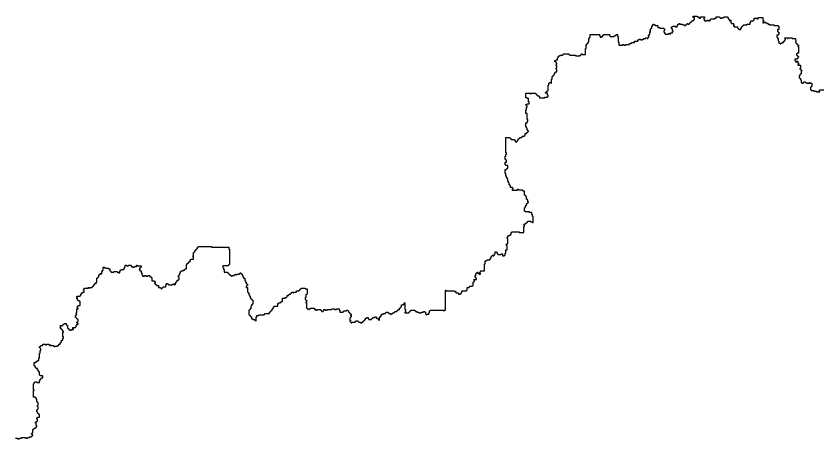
# Model space of a CAD drawing. Header units: inches. Extents: x -98695 to 376223, y 1122520 to 1501782.
# Drawn here: x 23139 to 60475, y 1473711 to 1493360 of the extents above; entities that cross this region are included whole.
import ezdxf

# ---------------------------------------------------------------- set-up
doc = ezdxf.new("R2010")
doc.units = ezdxf.units.IN
doc.header["$MEASUREMENT"] = 0
doc.layers.add('subs1', color=7, linetype='Continuous', true_color=0xc8dcf7)

msp = doc.modelspace()

# ---------------------------------------------------------------- linework, layer by layer
at = {"layer": 'subs1'}
msp.add_polyline3d([(23119, 1473742, 0), (23212, 1473742, 0), (23212, 1473711, 0), (23304, 1473711, 0), (23304, 1473742, 0), (23397, 1473742, 0), (23397, 1473773, 0), (23582, 1473773, 0), (23582, 1473742, 0), (23675, 1473742, 0), (23675, 1473773, 0), (23767, 1473773, 0), (23767, 1473803, 0), (23860, 1473803, 0), (23860, 1473834, 0), (23891, 1473834, 0), (23891, 1473865, 0), (23921, 1473865, 0), (23921, 1473896, 0), (23891, 1473896, 0), (23891, 1473927, 0), (23860, 1473927, 0), (23860, 1473958, 0), (23891, 1473958, 0), (23891, 1473989, 0), (23921, 1473989, 0), (23921, 1474143, 0), (23952, 1474143, 0), (23952, 1474174, 0), (23983, 1474174, 0), (23983, 1474204, 0), (24045, 1474204, 0), (24045, 1474235, 0), (24076, 1474235, 0), (24076, 1474266, 0), (24106, 1474266, 0), (24106, 1474328, 0), (24076, 1474328, 0), (24076, 1474451, 0), (24045, 1474451, 0), (24045, 1474513, 0), (24106, 1474513, 0), (24106, 1474544, 0), (24137, 1474544, 0), (24137, 1474636, 0), (24106, 1474636, 0), (24106, 1474698, 0), (24137, 1474698, 0), (24137, 1474729, 0), (24230, 1474729, 0), (24230, 1474852, 0), (24199, 1474852, 0), (24199, 1474883, 0), (24168, 1474883, 0), (24168, 1474914, 0), (24137, 1474914, 0), (24137, 1474976, 0), (24106, 1474976, 0), (24106, 1475068, 0), (24137, 1475068, 0), (24137, 1475099, 0), (24168, 1475099, 0), (24168, 1475222, 0), (24137, 1475222, 0), (24137, 1475284, 0), (24168, 1475284, 0), (24168, 1475407, 0), (24137, 1475407, 0), (24137, 1475438, 0), (24106, 1475438, 0), (24106, 1475562, 0), (24076, 1475562, 0), (24076, 1475623, 0), (24045, 1475623, 0), (24045, 1475654, 0), (23952, 1475654, 0), (23952, 1475963, 0), (23983, 1475963, 0), (23983, 1475994, 0), (23952, 1475994, 0), (23952, 1476271, 0), (23983, 1476271, 0), (23983, 1476333, 0), (24014, 1476333, 0), (24014, 1476364, 0), (24106, 1476364, 0), (24106, 1476333, 0), (24230, 1476333, 0), (24230, 1476425, 0), (24261, 1476425, 0), (24261, 1476487, 0), (24292, 1476487, 0), (24292, 1476518, 0), (24322, 1476518, 0), (24322, 1476549, 0), (24384, 1476549, 0), (24384, 1476641, 0), (24261, 1476641, 0), (24261, 1476672, 0), (24230, 1476672, 0), (24230, 1476826, 0), (24199, 1476826, 0), (24199, 1476857, 0), (24168, 1476857, 0), (24168, 1476919, 0), (24137, 1476919, 0), (24137, 1476981, 0), (24076, 1476981, 0), (24076, 1477012, 0), (24045, 1477012, 0), (24045, 1477073, 0), (24014, 1477073, 0), (24014, 1477104, 0), (23983, 1477104, 0), (23983, 1477258, 0), (24045, 1477258, 0), (24045, 1477289, 0), (24106, 1477289, 0), (24106, 1477320, 0), (24137, 1477320, 0), (24137, 1477351, 0), (24199, 1477351, 0), (24199, 1477474, 0), (24230, 1477474, 0), (24230, 1477690, 0), (24261, 1477690, 0), (24261, 1477814, 0), (24292, 1477814, 0), (24292, 1477906, 0), (24261, 1477906, 0), (24261, 1477937, 0), (24230, 1477937, 0), (24230, 1477999, 0), (24261, 1477999, 0), (24261, 1478029, 0), (24292, 1478029, 0), (24292, 1478060, 0), (24384, 1478060, 0), (24384, 1478122, 0), (24507, 1478122, 0), (24507, 1478091, 0), (24569, 1478091, 0), (24569, 1478122, 0), (24662, 1478122, 0), (24662, 1478091, 0), (24693, 1478091, 0), (24693, 1478060, 0), (24723, 1478060, 0), (24723, 1478091, 0), (24754, 1478091, 0), (24754, 1478060, 0), (24878, 1478060, 0), (24878, 1478029, 0), (24908, 1478029, 0), (24908, 1477999, 0), (24939, 1477999, 0), (24939, 1478029, 0), (25063, 1478029, 0), (25063, 1478060, 0), (25124, 1478060, 0), (25124, 1478122, 0), (25186, 1478122, 0), (25186, 1478184, 0), (25217, 1478184, 0), (25217, 1478215, 0), (25248, 1478215, 0), (25248, 1478307, 0), (25309, 1478307, 0), (25309, 1478400, 0), (25340, 1478400, 0), (25340, 1478461, 0), (25309, 1478461, 0), (25309, 1478677, 0), (25340, 1478677, 0), (25340, 1478708, 0), (25309, 1478708, 0), (25309, 1478770, 0), (25279, 1478770, 0), (25279, 1478801, 0), (25248, 1478801, 0), (25248, 1478831, 0), (25217, 1478831, 0), (25217, 1478862, 0), (25186, 1478862, 0), (25186, 1478893, 0), (25217, 1478893, 0), (25217, 1478955, 0), (25186, 1478955, 0), (25186, 1478986, 0), (25309, 1478986, 0), (25309, 1479017, 0), (25340, 1479017, 0), (25340, 1479047, 0), (25371, 1479047, 0), (25371, 1479078, 0), (25464, 1479078, 0), (25464, 1479017, 0), (25495, 1479017, 0), (25495, 1478986, 0), (25525, 1478986, 0), (25525, 1478862, 0), (25556, 1478862, 0), (25556, 1478831, 0), (25587, 1478831, 0), (25587, 1478801, 0), (25618, 1478801, 0), (25618, 1478770, 0), (25710, 1478770, 0), (25710, 1478801, 0), (25803, 1478801, 0), (25803, 1478831, 0), (25772, 1478831, 0), (25772, 1478893, 0), (25896, 1478893, 0), (25896, 1478924, 0), (25926, 1478924, 0), (25926, 1478986, 0), (25957, 1478986, 0), (25957, 1479047, 0), (26019, 1479047, 0), (26019, 1479078, 0), (25988, 1479078, 0), (25988, 1479109, 0), (25957, 1479109, 0), (25957, 1479140, 0), (25988, 1479140, 0), (25988, 1479171, 0), (26019, 1479171, 0), (26019, 1479263, 0), (25988, 1479263, 0), (25988, 1479294, 0), (25957, 1479294, 0), (25957, 1479325, 0), (25926, 1479325, 0), (25926, 1479356, 0), (25896, 1479356, 0), (25896, 1479448, 0), (25926, 1479448, 0), (25926, 1479479, 0), (25957, 1479479, 0), (25957, 1479510, 0), (25926, 1479510, 0), (25926, 1479572, 0), (25957, 1479572, 0), (25957, 1479757, 0), (26019, 1479757, 0), (26019, 1479788, 0), (25988, 1479788, 0), (25988, 1479880, 0), (26019, 1479880, 0), (26019, 1479911, 0), (26111, 1479911, 0), (26111, 1480096, 0), (26081, 1480096, 0), (26081, 1480127, 0), (26019, 1480127, 0), (26019, 1480158, 0), (25988, 1480158, 0), (25988, 1480220, 0), (25957, 1480220, 0), (25957, 1480281, 0), (25988, 1480281, 0), (25988, 1480312, 0), (25957, 1480312, 0), (25957, 1480343, 0), (26111, 1480343, 0), (26111, 1480374, 0), (26142, 1480374, 0), (26142, 1480436, 0), (26173, 1480436, 0), (26173, 1480497, 0), (26235, 1480497, 0), (26235, 1480528, 0), (26297, 1480528, 0), (26297, 1480621, 0), (26266, 1480621, 0), (26266, 1480651, 0), (26297, 1480651, 0), (26297, 1480713, 0), (26482, 1480713, 0), (26482, 1480744, 0), (26512, 1480744, 0), (26512, 1480713, 0), (26543, 1480713, 0), (26543, 1480744, 0), (26667, 1480744, 0), (26667, 1480775, 0), (26698, 1480775, 0), (26698, 1480806, 0), (26728, 1480806, 0), (26728, 1480837, 0), (26759, 1480837, 0), (26759, 1480898, 0), (26790, 1480898, 0), (26790, 1480929, 0), (26852, 1480929, 0), (26852, 1480991, 0), (26883, 1480991, 0), (26883, 1481176, 0), (26913, 1481176, 0), (26913, 1481207, 0), (26944, 1481207, 0), (26944, 1481238, 0), (26975, 1481238, 0), (26975, 1481330, 0), (27006, 1481330, 0), (27006, 1481361, 0), (27037, 1481361, 0), (27037, 1481392, 0), (27068, 1481392, 0), (27068, 1481361, 0), (27099, 1481361, 0), (27099, 1481392, 0), (27129, 1481392, 0), (27129, 1481484, 0), (27160, 1481484, 0), (27160, 1481546, 0), (27191, 1481546, 0), (27191, 1481700, 0), (27253, 1481700, 0), (27253, 1481669, 0), (27315, 1481669, 0), (27315, 1481639, 0), (27438, 1481639, 0), (27438, 1481608, 0), (27500, 1481608, 0), (27500, 1481515, 0), (27530, 1481515, 0), (27530, 1481484, 0), (27561, 1481484, 0), (27561, 1481453, 0), (27685, 1481453, 0), (27685, 1481484, 0), (27839, 1481484, 0), (27839, 1481453, 0), (27901, 1481453, 0), (27901, 1481423, 0), (27962, 1481423, 0), (27962, 1481515, 0), (27993, 1481515, 0), (27993, 1481546, 0), (28024, 1481546, 0), (28024, 1481577, 0), (28147, 1481577, 0), (28147, 1481608, 0), (28178, 1481608, 0), (28178, 1481700, 0), (28209, 1481700, 0), (28209, 1481793, 0), (28271, 1481793, 0), (28271, 1481762, 0), (28363, 1481762, 0), (28363, 1481793, 0), (28487, 1481793, 0), (28487, 1481731, 0), (28548, 1481731, 0), (28548, 1481700, 0), (28641, 1481700, 0), (28641, 1481731, 0), (28733, 1481731, 0), (28733, 1481793, 0), (28764, 1481793, 0), (28764, 1481762, 0), (28949, 1481762, 0), (28949, 1481700, 0), (28919, 1481700, 0), (28919, 1481669, 0), (28888, 1481669, 0), (28888, 1481608, 0), (28857, 1481608, 0), (28857, 1481577, 0), (28888, 1481577, 0), (28888, 1481515, 0), (28949, 1481515, 0), (28949, 1481423, 0), (28980, 1481423, 0), (28980, 1481330, 0), (29011, 1481330, 0), (29011, 1481268, 0), (29104, 1481268, 0), (29104, 1481299, 0), (29165, 1481299, 0), (29165, 1481268, 0), (29258, 1481268, 0), (29258, 1481299, 0), (29350, 1481299, 0), (29350, 1481238, 0), (29412, 1481238, 0), (29412, 1481207, 0), (29443, 1481207, 0), (29443, 1481052, 0), (29566, 1481052, 0), (29566, 1481022, 0), (29597, 1481022, 0), (29597, 1480960, 0), (29566, 1480960, 0), (29566, 1480929, 0), (29597, 1480929, 0), (29597, 1480898, 0), (29628, 1480898, 0), (29628, 1480867, 0), (29659, 1480867, 0), (29659, 1480837, 0), (29751, 1480837, 0), (29751, 1480744, 0), (29844, 1480744, 0), (29844, 1480713, 0), (29875, 1480713, 0), (29875, 1480682, 0), (29906, 1480682, 0), (29906, 1480713, 0), (29936, 1480713, 0), (29936, 1480744, 0), (29967, 1480744, 0), (29967, 1480775, 0), (30091, 1480775, 0), (30091, 1480867, 0), (30122, 1480867, 0), (30122, 1480929, 0), (30183, 1480929, 0), (30183, 1480898, 0), (30214, 1480898, 0), (30214, 1480867, 0), (30399, 1480867, 0), (30399, 1480898, 0), (30492, 1480898, 0), (30492, 1480867, 0), (30523, 1480867, 0), (30523, 1480898, 0), (30492, 1480898, 0), (30492, 1480929, 0), (30553, 1480929, 0), (30553, 1480991, 0), (30584, 1480991, 0), (30584, 1481022, 0), (30615, 1481022, 0), (30615, 1481083, 0), (30677, 1481083, 0), (30677, 1481114, 0), (30708, 1481114, 0), (30708, 1481207, 0), (30677, 1481207, 0), (30677, 1481299, 0), (30708, 1481299, 0), (30708, 1481330, 0), (30739, 1481330, 0), (30739, 1481423, 0), (30769, 1481423, 0), (30769, 1481484, 0), (30800, 1481484, 0), (30800, 1481515, 0), (30893, 1481515, 0), (30893, 1481546, 0), (30954, 1481546, 0), (30954, 1481577, 0), (30985, 1481577, 0), (30985, 1481608, 0), (31047, 1481608, 0), (31047, 1481824, 0), (31078, 1481824, 0), (31078, 1481885, 0), (31140, 1481885, 0), (31140, 1481916, 0), (31170, 1481916, 0), (31170, 1481947, 0), (31232, 1481947, 0), (31232, 1482040, 0), (31263, 1482040, 0), (31263, 1482070, 0), (31386, 1482070, 0), (31386, 1482194, 0), (31355, 1482194, 0), (31355, 1482225, 0), (31386, 1482225, 0), (31386, 1482379, 0), (31417, 1482379, 0), (31417, 1482410, 0), (31448, 1482410, 0), (31448, 1482471, 0), (31479, 1482471, 0), (31479, 1482502, 0), (31510, 1482502, 0), (31510, 1482533, 0), (31541, 1482533, 0), (31541, 1482564, 0), (31571, 1482564, 0), (31571, 1482626, 0), (31602, 1482626, 0), (31602, 1482656, 0), (32219, 1482656, 0), (32219, 1482626, 0), (33021, 1482626, 0), (33021, 1482533, 0), (33052, 1482533, 0), (33052, 1481824, 0), (33021, 1481824, 0), (33021, 1481793, 0), (32990, 1481793, 0), (32990, 1481762, 0), (32744, 1481762, 0), (32744, 1481669, 0), (32774, 1481669, 0), (32774, 1481577, 0), (32805, 1481577, 0), (32805, 1481453, 0), (32959, 1481453, 0), (32959, 1481423, 0), (32990, 1481423, 0), (32990, 1481392, 0), (33021, 1481392, 0), (33021, 1481361, 0), (33052, 1481361, 0), (33052, 1481330, 0), (33083, 1481330, 0), (33083, 1481299, 0), (33145, 1481299, 0), (33145, 1481268, 0), (33175, 1481268, 0), (33175, 1481299, 0), (33268, 1481299, 0), (33268, 1481330, 0), (33330, 1481330, 0), (33330, 1481361, 0), (33360, 1481361, 0), (33360, 1481330, 0), (33391, 1481330, 0), (33391, 1481361, 0), (33515, 1481361, 0), (33515, 1481392, 0), (33546, 1481392, 0), (33546, 1481423, 0), (33576, 1481423, 0), (33576, 1481392, 0), (33607, 1481392, 0), (33607, 1481361, 0), (33638, 1481361, 0), (33638, 1481299, 0), (33669, 1481299, 0), (33669, 1481238, 0), (33700, 1481238, 0), (33700, 1481176, 0), (33761, 1481176, 0), (33761, 1481052, 0), (33792, 1481052, 0), (33792, 1480991, 0), (33823, 1480991, 0), (33823, 1480929, 0), (33854, 1480929, 0), (33854, 1480898, 0), (33885, 1480898, 0), (33885, 1480837, 0), (33854, 1480837, 0), (33854, 1480806, 0), (33823, 1480806, 0), (33823, 1480744, 0), (33885, 1480744, 0), (33885, 1480528, 0), (33916, 1480528, 0), (33916, 1480497, 0), (33947, 1480497, 0), (33947, 1480405, 0), (33977, 1480405, 0), (33977, 1480343, 0), (34008, 1480343, 0), (34008, 1480250, 0), (34039, 1480250, 0), (34039, 1480220, 0), (34070, 1480220, 0), (34070, 1480189, 0), (34101, 1480189, 0), (34101, 1480158, 0), (34132, 1480158, 0), (34132, 1479973, 0), (34101, 1479973, 0), (34101, 1479942, 0), (34070, 1479942, 0), (34070, 1479880, 0), (34039, 1479880, 0), (34039, 1479757, 0), (34008, 1479757, 0), (34008, 1479726, 0), (33977, 1479726, 0), (33977, 1479695, 0), (33947, 1479695, 0), (33947, 1479479, 0), (33977, 1479479, 0), (33977, 1479448, 0), (34008, 1479448, 0), (34008, 1479418, 0), (34039, 1479418, 0), (34039, 1479387, 0), (34070, 1479387, 0), (34070, 1479294, 0), (34132, 1479294, 0), (34132, 1479263, 0), (34224, 1479263, 0), (34224, 1479232, 0), (34255, 1479232, 0), (34255, 1479202, 0), (34286, 1479202, 0), (34286, 1479387, 0), (34317, 1479387, 0), (34317, 1479448, 0), (34409, 1479448, 0), (34409, 1479479, 0), (34656, 1479479, 0), (34656, 1479510, 0), (34687, 1479510, 0), (34687, 1479541, 0), (34903, 1479541, 0), (34903, 1479603, 0), (34934, 1479603, 0), (34934, 1479633, 0), (34965, 1479633, 0), (34965, 1479664, 0), (34995, 1479664, 0), (34995, 1479695, 0), (35026, 1479695, 0), (35026, 1479757, 0), (35057, 1479757, 0), (35057, 1479788, 0), (35088, 1479788, 0), (35088, 1479849, 0), (35119, 1479849, 0), (35119, 1479880, 0), (35304, 1479880, 0), (35304, 1480004, 0), (35335, 1480004, 0), (35335, 1480034, 0), (35427, 1480034, 0), (35427, 1480065, 0), (35458, 1480065, 0), (35458, 1480096, 0), (35520, 1480096, 0), (35520, 1480250, 0), (35643, 1480250, 0), (35643, 1480281, 0), (35705, 1480281, 0), (35705, 1480312, 0), (35736, 1480312, 0), (35736, 1480374, 0), (35797, 1480374, 0), (35797, 1480405, 0), (35828, 1480405, 0), (35828, 1480436, 0), (35890, 1480436, 0), (35890, 1480466, 0), (35921, 1480466, 0), (35921, 1480497, 0), (35952, 1480497, 0), (35952, 1480528, 0), (36013, 1480528, 0), (36013, 1480497, 0), (36044, 1480497, 0), (36044, 1480528, 0), (36168, 1480528, 0), (36168, 1480590, 0), (36291, 1480590, 0), (36291, 1480621, 0), (36322, 1480621, 0), (36322, 1480651, 0), (36353, 1480651, 0), (36353, 1480682, 0), (36383, 1480682, 0), (36383, 1480713, 0), (36569, 1480713, 0), (36569, 1480682, 0), (36661, 1480682, 0), (36661, 1480436, 0), (36630, 1480436, 0), (36630, 1480405, 0), (36599, 1480405, 0), (36599, 1480281, 0), (36569, 1480281, 0), (36569, 1480189, 0), (36599, 1480189, 0), (36599, 1480158, 0), (36630, 1480158, 0), (36630, 1480065, 0), (36599, 1480065, 0), (36599, 1480034, 0), (36630, 1480034, 0), (36630, 1479788, 0), (36661, 1479788, 0), (36661, 1479757, 0), (36723, 1479757, 0), (36723, 1479726, 0), (36754, 1479726, 0), (36754, 1479757, 0), (36815, 1479757, 0), (36815, 1479788, 0), (37000, 1479788, 0), (37000, 1479726, 0), (37062, 1479726, 0), (37062, 1479695, 0), (37124, 1479695, 0), (37124, 1479726, 0), (37278, 1479726, 0), (37278, 1479695, 0), (37309, 1479695, 0), (37309, 1479664, 0), (37340, 1479664, 0), (37340, 1479633, 0), (37401, 1479633, 0), (37401, 1479664, 0), (37432, 1479664, 0), (37432, 1479726, 0), (37494, 1479726, 0), (37494, 1479695, 0), (37587, 1479695, 0), (37587, 1479726, 0), (37802, 1479726, 0), (37802, 1479757, 0), (37926, 1479757, 0), (37926, 1479726, 0), (38018, 1479726, 0), (38018, 1479757, 0), (38142, 1479757, 0), (38142, 1479695, 0), (38173, 1479695, 0), (38173, 1479603, 0), (38327, 1479603, 0), (38327, 1479633, 0), (38358, 1479633, 0), (38358, 1479664, 0), (38481, 1479664, 0), (38481, 1479695, 0), (38543, 1479695, 0), (38543, 1479664, 0), (38574, 1479664, 0), (38574, 1479603, 0), (38604, 1479603, 0), (38604, 1479572, 0), (38635, 1479572, 0), (38635, 1479541, 0), (38666, 1479541, 0), (38666, 1479510, 0), (38697, 1479510, 0), (38697, 1479479, 0), (38666, 1479479, 0), (38666, 1479448, 0), (38697, 1479448, 0), (38697, 1479387, 0), (38666, 1479387, 0), (38666, 1479325, 0), (38635, 1479325, 0), (38635, 1479232, 0), (38666, 1479232, 0), (38666, 1479202, 0), (38635, 1479202, 0), (38635, 1479171, 0), (38666, 1479171, 0), (38666, 1479140, 0), (38697, 1479140, 0), (38697, 1479109, 0), (38728, 1479109, 0), (38728, 1479140, 0), (38882, 1479140, 0), (38882, 1479171, 0), (38913, 1479171, 0), (38913, 1479202, 0), (39005, 1479202, 0), (39005, 1479171, 0), (39036, 1479171, 0), (39036, 1479140, 0), (39129, 1479140, 0), (39129, 1479109, 0), (39191, 1479109, 0), (39191, 1479140, 0), (39252, 1479140, 0), (39252, 1479171, 0), (39283, 1479171, 0), (39283, 1479202, 0), (39314, 1479202, 0), (39314, 1479232, 0), (39345, 1479232, 0), (39345, 1479263, 0), (39376, 1479263, 0), (39376, 1479325, 0), (39437, 1479325, 0), (39437, 1479356, 0), (39499, 1479356, 0), (39499, 1479294, 0), (39530, 1479294, 0), (39530, 1479263, 0), (39653, 1479263, 0), (39653, 1479294, 0), (39684, 1479294, 0), (39684, 1479325, 0), (39715, 1479325, 0), (39715, 1479356, 0), (39807, 1479356, 0), (39807, 1479387, 0), (39869, 1479387, 0), (39869, 1479325, 0), (39931, 1479325, 0), (39931, 1479294, 0), (39962, 1479294, 0), (39962, 1479263, 0), (39993, 1479263, 0), (39993, 1479232, 0), (40023, 1479232, 0), (40023, 1479387, 0), (40085, 1479387, 0), (40085, 1479448, 0), (40116, 1479448, 0), (40116, 1479510, 0), (40208, 1479510, 0), (40208, 1479541, 0), (40301, 1479541, 0), (40301, 1479572, 0), (40332, 1479572, 0), (40332, 1479603, 0), (40424, 1479603, 0), (40424, 1479572, 0), (40455, 1479572, 0), (40455, 1479541, 0), (40517, 1479541, 0), (40517, 1479510, 0), (40579, 1479510, 0), (40579, 1479541, 0), (40640, 1479541, 0), (40640, 1479572, 0), (40702, 1479572, 0), (40702, 1479603, 0), (40733, 1479603, 0), (40733, 1479633, 0), (40825, 1479633, 0), (40825, 1479664, 0), (40856, 1479664, 0), (40856, 1479695, 0), (40887, 1479695, 0), (40887, 1479726, 0), (40949, 1479726, 0), (40949, 1479788, 0), (40980, 1479788, 0), (40980, 1479819, 0), (41011, 1479819, 0), (41011, 1479849, 0), (41041, 1479849, 0), (41041, 1479942, 0), (41134, 1479942, 0), (41134, 1479973, 0), (41165, 1479973, 0), (41165, 1480034, 0), (41196, 1480034, 0), (41196, 1479726, 0), (41226, 1479726, 0), (41226, 1479603, 0), (41196, 1479603, 0), (41196, 1479572, 0), (41381, 1479572, 0), (41381, 1479603, 0), (41412, 1479603, 0), (41412, 1479633, 0), (41442, 1479633, 0), (41442, 1479664, 0), (41473, 1479664, 0), (41473, 1479695, 0), (41658, 1479695, 0), (41658, 1479664, 0), (41689, 1479664, 0), (41689, 1479633, 0), (41751, 1479633, 0), (41751, 1479603, 0), (41843, 1479603, 0), (41843, 1479572, 0), (41967, 1479572, 0), (41967, 1479603, 0), (42059, 1479603, 0), (42059, 1479633, 0), (42121, 1479633, 0), (42121, 1479603, 0), (42152, 1479603, 0), (42152, 1479510, 0), (42183, 1479510, 0), (42183, 1479479, 0), (42214, 1479479, 0), (42214, 1479510, 0), (42306, 1479510, 0), (42306, 1479572, 0), (42337, 1479572, 0), (42337, 1479664, 0), (42368, 1479664, 0), (42368, 1479695, 0), (42985, 1479695, 0), (42985, 1479664, 0), (43016, 1479664, 0), (43016, 1479695, 0), (43077, 1479695, 0), (43077, 1480621, 0), (43108, 1480621, 0), (43108, 1480590, 0), (43509, 1480590, 0), (43509, 1480559, 0), (43571, 1480559, 0), (43571, 1480497, 0), (43694, 1480497, 0), (43694, 1480436, 0), (43787, 1480436, 0), (43787, 1480466, 0), (43818, 1480466, 0), (43818, 1480497, 0), (43848, 1480497, 0), (43848, 1480590, 0), (44064, 1480590, 0), (44064, 1480621, 0), (44095, 1480621, 0), (44095, 1480744, 0), (44188, 1480744, 0), (44188, 1480775, 0), (44219, 1480775, 0), (44219, 1480806, 0), (44342, 1480806, 0), (44342, 1480837, 0), (44373, 1480837, 0), (44373, 1480991, 0), (44404, 1480991, 0), (44404, 1481022, 0), (44434, 1481022, 0), (44434, 1481083, 0), (44404, 1481083, 0), (44404, 1481114, 0), (44527, 1481114, 0), (44527, 1481176, 0), (44496, 1481176, 0), (44496, 1481207, 0), (44465, 1481207, 0), (44465, 1481299, 0), (44496, 1481299, 0), (44496, 1481392, 0), (44527, 1481392, 0), (44527, 1481423, 0), (44558, 1481423, 0), (44558, 1481453, 0), (44589, 1481453, 0), (44589, 1481392, 0), (44650, 1481392, 0), (44650, 1481361, 0), (44712, 1481361, 0), (44712, 1481392, 0), (44681, 1481392, 0), (44681, 1481453, 0), (44712, 1481453, 0), (44712, 1481515, 0), (44897, 1481515, 0), (44897, 1481854, 0), (44928, 1481854, 0), (44928, 1481978, 0), (44959, 1481978, 0), (44959, 1482009, 0), (45021, 1482009, 0), (45021, 1482040, 0), (45144, 1482040, 0), (45144, 1482070, 0), (45175, 1482070, 0), (45175, 1482132, 0), (45206, 1482132, 0), (45206, 1482194, 0), (45237, 1482194, 0), (45237, 1482225, 0), (45267, 1482225, 0), (45267, 1482255, 0), (45298, 1482255, 0), (45298, 1482225, 0), (45329, 1482225, 0), (45329, 1482255, 0), (45360, 1482255, 0), (45360, 1482317, 0), (45391, 1482317, 0), (45391, 1482410, 0), (45452, 1482410, 0), (45452, 1482379, 0), (45483, 1482379, 0), (45483, 1482317, 0), (45514, 1482317, 0), (45514, 1482286, 0), (45668, 1482286, 0), (45668, 1482317, 0), (45730, 1482317, 0), (45730, 1482225, 0), (45823, 1482225, 0), (45823, 1482255, 0), (45853, 1482255, 0), (45853, 1482348, 0), (45884, 1482348, 0), (45884, 1482502, 0), (45946, 1482502, 0), (45946, 1482687, 0), (45915, 1482687, 0), (45915, 1482780, 0), (45977, 1482780, 0), (45977, 1483027, 0), (45946, 1483027, 0), (45946, 1483088, 0), (45977, 1483088, 0), (45977, 1483150, 0), (46039, 1483150, 0), (46039, 1483181, 0), (46100, 1483181, 0), (46100, 1483212, 0), (46131, 1483212, 0), (46131, 1483304, 0), (46162, 1483304, 0), (46162, 1483335, 0), (46501, 1483335, 0), (46501, 1483304, 0), (46717, 1483304, 0), (46717, 1483582, 0), (46748, 1483582, 0), (46748, 1483644, 0), (46717, 1483644, 0), (46717, 1483674, 0), (46748, 1483674, 0), (46748, 1483705, 0), (46810, 1483705, 0), (46810, 1483736, 0), (46841, 1483736, 0), (46841, 1483767, 0), (46871, 1483767, 0), (46871, 1483798, 0), (46902, 1483798, 0), (46902, 1483829, 0), (47026, 1483829, 0), (47026, 1483798, 0), (47118, 1483798, 0), (47118, 1483767, 0), (47149, 1483767, 0), (47149, 1484045, 0), (47118, 1484045, 0), (47118, 1484137, 0), (47087, 1484137, 0), (47087, 1484230, 0), (46964, 1484230, 0), (46964, 1484261, 0), (46779, 1484261, 0), (46779, 1484291, 0), (46748, 1484291, 0), (46748, 1484446, 0), (46779, 1484446, 0), (46779, 1484507, 0), (46810, 1484507, 0), (46810, 1484569, 0), (46841, 1484569, 0), (46841, 1484631, 0), (46871, 1484631, 0), (46871, 1484662, 0), (46902, 1484662, 0), (46902, 1484692, 0), (46933, 1484692, 0), (46933, 1484723, 0), (46902, 1484723, 0), (46902, 1484816, 0), (46871, 1484816, 0), (46871, 1484847, 0), (46841, 1484847, 0), (46841, 1484970, 0), (46810, 1484970, 0), (46810, 1485001, 0), (46779, 1485001, 0), (46779, 1485032, 0), (46748, 1485032, 0), (46748, 1485217, 0), (46686, 1485217, 0), (46686, 1485248, 0), (46655, 1485248, 0), (46655, 1485278, 0), (46470, 1485278, 0), (46470, 1485309, 0), (46409, 1485309, 0), (46409, 1485248, 0), (46193, 1485248, 0), (46193, 1485340, 0), (46224, 1485340, 0), (46224, 1485371, 0), (46193, 1485371, 0), (46193, 1485402, 0), (46100, 1485402, 0), (46100, 1485494, 0), (46069, 1485494, 0), (46069, 1485525, 0), (46039, 1485525, 0), (46039, 1485618, 0), (46008, 1485618, 0), (46008, 1485679, 0), (45977, 1485679, 0), (45977, 1485803, 0), (45946, 1485803, 0), (45946, 1485865, 0), (45915, 1485865, 0), (45915, 1485926, 0), (45884, 1485926, 0), (45884, 1486050, 0), (45853, 1486050, 0), (45853, 1486235, 0), (45915, 1486235, 0), (45915, 1486266, 0), (45946, 1486266, 0), (45946, 1486296, 0), (45977, 1486296, 0), (45977, 1486420, 0), (45884, 1486420, 0), (45884, 1486451, 0), (45853, 1486451, 0), (45853, 1486574, 0), (45915, 1486574, 0), (45915, 1486667, 0), (45884, 1486667, 0), (45884, 1486697, 0), (45853, 1486697, 0), (45853, 1486852, 0), (45884, 1486852, 0), (45884, 1486944, 0), (45915, 1486944, 0), (45915, 1487006, 0), (45884, 1487006, 0), (45884, 1487715, 0), (46069, 1487715, 0), (46069, 1487685, 0), (46100, 1487685, 0), (46100, 1487654, 0), (46131, 1487654, 0), (46131, 1487623, 0), (46285, 1487623, 0), (46285, 1487592, 0), (46316, 1487592, 0), (46316, 1487530, 0), (46347, 1487530, 0), (46347, 1487499, 0), (46378, 1487499, 0), (46378, 1487530, 0), (46409, 1487530, 0), (46409, 1487561, 0), (46440, 1487561, 0), (46440, 1487623, 0), (46470, 1487623, 0), (46470, 1487654, 0), (46501, 1487654, 0), (46501, 1487685, 0), (46532, 1487685, 0), (46532, 1487715, 0), (46625, 1487715, 0), (46625, 1487746, 0), (46655, 1487746, 0), (46655, 1487777, 0), (46748, 1487777, 0), (46748, 1487808, 0), (46779, 1487808, 0), (46779, 1487900, 0), (46841, 1487900, 0), (46841, 1487931, 0), (46871, 1487931, 0), (46871, 1487962, 0), (46902, 1487962, 0), (46902, 1487993, 0), (46933, 1487993, 0), (46933, 1488024, 0), (46902, 1488024, 0), (46902, 1488055, 0), (46871, 1488055, 0), (46871, 1488147, 0), (46841, 1488147, 0), (46841, 1488209, 0), (46810, 1488209, 0), (46810, 1488394, 0), (46871, 1488394, 0), (46871, 1488456, 0), (46902, 1488456, 0), (46902, 1488548, 0), (46871, 1488548, 0), (46871, 1488826, 0), (46810, 1488826, 0), (46810, 1489011, 0), (46841, 1489011, 0), (46841, 1489134, 0), (46871, 1489134, 0), (46871, 1489196, 0), (46841, 1489196, 0), (46841, 1489227, 0), (46810, 1489227, 0), (46810, 1489258, 0), (46871, 1489258, 0), (46871, 1489289, 0), (46964, 1489289, 0), (46964, 1489381, 0), (46933, 1489381, 0), (46933, 1489535, 0), (46871, 1489535, 0), (46871, 1489566, 0), (46810, 1489566, 0), (46810, 1489782, 0), (47026, 1489782, 0), (47026, 1489751, 0), (47056, 1489751, 0), (47056, 1489782, 0), (47272, 1489782, 0), (47272, 1489751, 0), (47303, 1489751, 0), (47303, 1489720, 0), (47334, 1489720, 0), (47334, 1489690, 0), (47365, 1489690, 0), (47365, 1489659, 0), (47427, 1489659, 0), (47427, 1489628, 0), (47457, 1489628, 0), (47457, 1489566, 0), (47704, 1489566, 0), (47704, 1489597, 0), (47828, 1489597, 0), (47828, 1489628, 0), (47858, 1489628, 0), (47858, 1489690, 0), (47828, 1489690, 0), (47828, 1489782, 0), (47735, 1489782, 0), (47735, 1489813, 0), (47766, 1489813, 0), (47766, 1489844, 0), (47797, 1489844, 0), (47797, 1489875, 0), (47828, 1489875, 0), (47828, 1489905, 0), (47858, 1489905, 0), (47858, 1490152, 0), (47889, 1490152, 0), (47889, 1490245, 0), (47920, 1490245, 0), (47920, 1490276, 0), (47982, 1490276, 0), (47982, 1490245, 0), (48013, 1490245, 0), (48013, 1490430, 0), (48044, 1490430, 0), (48044, 1490553, 0), (48074, 1490553, 0), (48074, 1490584, 0), (48105, 1490584, 0), (48105, 1490615, 0), (48136, 1490615, 0), (48136, 1490677, 0), (48167, 1490677, 0), (48167, 1490738, 0), (48198, 1490738, 0), (48198, 1490769, 0), (48260, 1490769, 0), (48260, 1490893, 0), (48229, 1490893, 0), (48229, 1490954, 0), (48260, 1490954, 0), (48260, 1491047, 0), (48229, 1491047, 0), (48229, 1491109, 0), (48260, 1491109, 0), (48260, 1491170, 0), (48229, 1491170, 0), (48229, 1491232, 0), (48167, 1491232, 0), (48167, 1491294, 0), (48229, 1491294, 0), (48229, 1491324, 0), (48290, 1491324, 0), (48290, 1491417, 0), (48321, 1491417, 0), (48321, 1491479, 0), (48352, 1491479, 0), (48352, 1491510, 0), (48414, 1491510, 0), (48414, 1491540, 0), (48537, 1491540, 0), (48537, 1491571, 0), (48568, 1491571, 0), (48568, 1491602, 0), (48815, 1491602, 0), (48815, 1491571, 0), (48846, 1491571, 0), (48846, 1491540, 0), (49123, 1491540, 0), (49123, 1491510, 0), (49339, 1491510, 0), (49339, 1491540, 0), (49370, 1491540, 0), (49370, 1491571, 0), (49401, 1491571, 0), (49401, 1491602, 0), (49432, 1491602, 0), (49432, 1491571, 0), (49586, 1491571, 0), (49586, 1491849, 0), (49617, 1491849, 0), (49617, 1492034, 0), (49648, 1492034, 0), (49648, 1492065, 0), (49678, 1492065, 0), (49678, 1492096, 0), (49709, 1492096, 0), (49709, 1492157, 0), (49740, 1492157, 0), (49740, 1492312, 0), (49771, 1492312, 0), (49771, 1492373, 0), (49802, 1492373, 0), (49802, 1492497, 0), (50234, 1492497, 0), (50234, 1492435, 0), (50265, 1492435, 0), (50265, 1492373, 0), (50326, 1492373, 0), (50326, 1492404, 0), (50388, 1492404, 0), (50388, 1492466, 0), (50419, 1492466, 0), (50419, 1492497, 0), (50696, 1492497, 0), (50696, 1492435, 0), (50727, 1492435, 0), (50727, 1492404, 0), (50912, 1492404, 0), (50912, 1492435, 0), (50974, 1492435, 0), (50974, 1492466, 0), (51005, 1492466, 0), (51005, 1492497, 0), (51067, 1492497, 0), (51067, 1492404, 0), (51097, 1492404, 0), (51097, 1492157, 0), (51128, 1492157, 0), (51128, 1492003, 0), (51313, 1492003, 0), (51313, 1492034, 0), (51375, 1492034, 0), (51375, 1492003, 0), (51468, 1492003, 0), (51468, 1492034, 0), (51622, 1492034, 0), (51622, 1492065, 0), (51684, 1492065, 0), (51684, 1492096, 0), (51745, 1492096, 0), (51745, 1492126, 0), (51869, 1492126, 0), (51869, 1492188, 0), (52023, 1492188, 0), (52023, 1492250, 0), (52085, 1492250, 0), (52085, 1492281, 0), (52146, 1492281, 0), (52146, 1492250, 0), (52239, 1492250, 0), (52239, 1492281, 0), (52300, 1492281, 0), (52300, 1492312, 0), (52393, 1492312, 0), (52393, 1492342, 0), (52455, 1492342, 0), (52455, 1492312, 0), (52486, 1492312, 0), (52486, 1492342, 0), (52516, 1492342, 0), (52516, 1492404, 0), (52547, 1492404, 0), (52547, 1492435, 0), (52516, 1492435, 0), (52516, 1492466, 0), (52547, 1492466, 0), (52547, 1492527, 0), (52578, 1492527, 0), (52578, 1492620, 0), (52609, 1492620, 0), (52609, 1492651, 0), (52578, 1492651, 0), (52578, 1492682, 0), (52609, 1492682, 0), (52609, 1492774, 0), (52640, 1492774, 0), (52640, 1492805, 0), (52671, 1492805, 0), (52671, 1492898, 0), (52701, 1492898, 0), (52701, 1492959, 0), (52732, 1492959, 0), (52732, 1492990, 0), (52763, 1492990, 0), (52763, 1492959, 0), (52825, 1492959, 0), (52825, 1492928, 0), (52948, 1492928, 0), (52948, 1492836, 0), (53041, 1492836, 0), (53041, 1492805, 0), (53226, 1492805, 0), (53226, 1492774, 0), (53257, 1492774, 0), (53257, 1492682, 0), (53226, 1492682, 0), (53226, 1492620, 0), (53257, 1492620, 0), (53257, 1492558, 0), (53288, 1492558, 0), (53288, 1492527, 0), (53442, 1492527, 0), (53442, 1492558, 0), (53503, 1492558, 0), (53503, 1492527, 0), (53534, 1492527, 0), (53534, 1492589, 0), (53627, 1492589, 0), (53627, 1492651, 0), (53658, 1492651, 0), (53658, 1492682, 0), (53627, 1492682, 0), (53627, 1492774, 0), (53596, 1492774, 0), (53596, 1492805, 0), (53565, 1492805, 0), (53565, 1492836, 0), (53596, 1492836, 0), (53596, 1492867, 0), (53627, 1492867, 0), (53627, 1492898, 0), (53750, 1492898, 0), (53750, 1492867, 0), (53843, 1492867, 0), (53843, 1492928, 0), (53874, 1492928, 0), (53874, 1492990, 0), (53935, 1492990, 0), (53935, 1493021, 0), (53966, 1493021, 0), (53966, 1492990, 0), (54090, 1492990, 0), (54090, 1492959, 0), (54182, 1492959, 0), (54182, 1492928, 0), (54244, 1492928, 0), (54244, 1492959, 0), (54275, 1492959, 0), (54275, 1492990, 0), (54305, 1492990, 0), (54305, 1493021, 0), (54336, 1493021, 0), (54336, 1492990, 0), (54398, 1492990, 0), (54398, 1493021, 0), (54429, 1493021, 0), (54429, 1493052, 0), (54460, 1493052, 0), (54460, 1493083, 0), (54491, 1493083, 0), (54491, 1493114, 0), (54521, 1493114, 0), (54521, 1493144, 0), (54583, 1493144, 0), (54583, 1493175, 0), (54614, 1493175, 0), (54614, 1493206, 0), (54645, 1493206, 0), (54645, 1493299, 0), (54583, 1493299, 0), (54583, 1493360, 0), (54768, 1493360, 0), (54768, 1493329, 0), (54830, 1493329, 0), (54830, 1493299, 0), (54861, 1493299, 0), (54861, 1493268, 0), (54922, 1493268, 0), (54922, 1493329, 0), (55108, 1493329, 0), (55108, 1493268, 0), (55077, 1493268, 0), (55077, 1493206, 0), (55108, 1493206, 0), (55108, 1493144, 0), (55231, 1493144, 0), (55231, 1493175, 0), (55293, 1493175, 0), (55293, 1493144, 0), (55385, 1493144, 0), (55385, 1493206, 0), (55416, 1493206, 0), (55416, 1493237, 0), (55601, 1493237, 0), (55601, 1493268, 0), (55663, 1493268, 0), (55663, 1493329, 0), (55817, 1493329, 0), (55817, 1493299, 0), (55848, 1493299, 0), (55848, 1493268, 0), (55940, 1493268, 0), (55940, 1493299, 0), (56033, 1493299, 0), (56033, 1493329, 0), (56187, 1493329, 0), (56187, 1493299, 0), (56218, 1493299, 0), (56218, 1493237, 0), (56249, 1493237, 0), (56249, 1493206, 0), (56280, 1493206, 0), (56280, 1493144, 0), (56311, 1493144, 0), (56311, 1493175, 0), (56341, 1493175, 0), (56341, 1493052, 0), (56372, 1493052, 0), (56372, 1493021, 0), (56465, 1493021, 0), (56465, 1492959, 0), (56496, 1492959, 0), (56496, 1492928, 0), (56465, 1492928, 0), (56465, 1492898, 0), (56496, 1492898, 0), (56496, 1492867, 0), (56650, 1492867, 0), (56650, 1492805, 0), (56681, 1492805, 0), (56681, 1492774, 0), (56712, 1492774, 0), (56712, 1492743, 0), (56804, 1492743, 0), (56804, 1492805, 0), (56835, 1492805, 0), (56835, 1492867, 0), (56866, 1492867, 0), (56866, 1492898, 0), (56897, 1492898, 0), (56897, 1492928, 0), (56927, 1492928, 0), (56927, 1492959, 0), (57082, 1492959, 0), (57082, 1492990, 0), (57236, 1492990, 0), (57236, 1493083, 0), (57267, 1493083, 0), (57267, 1493144, 0), (57390, 1493144, 0), (57390, 1493175, 0), (57421, 1493175, 0), (57421, 1493268, 0), (57544, 1493268, 0), (57544, 1493237, 0), (57606, 1493237, 0), (57606, 1493299, 0), (57822, 1493299, 0), (57822, 1493175, 0), (57853, 1493175, 0), (57853, 1493114, 0), (57822, 1493114, 0), (57822, 1493052, 0), (57884, 1493052, 0), (57884, 1493083, 0), (57945, 1493083, 0), (57945, 1493052, 0), (58007, 1493052, 0), (58007, 1493021, 0), (58069, 1493021, 0), (58069, 1492990, 0), (58130, 1492990, 0), (58130, 1492959, 0), (58346, 1492959, 0), (58346, 1492928, 0), (58532, 1492928, 0), (58532, 1492898, 0), (58562, 1492898, 0), (58562, 1492743, 0), (58501, 1492743, 0), (58501, 1492651, 0), (58532, 1492651, 0), (58532, 1492620, 0), (58562, 1492620, 0), (58562, 1492497, 0), (58532, 1492497, 0), (58532, 1492466, 0), (58470, 1492466, 0), (58470, 1492373, 0), (58501, 1492373, 0), (58501, 1492312, 0), (58532, 1492312, 0), (58532, 1492188, 0), (58562, 1492188, 0), (58562, 1492096, 0), (58624, 1492096, 0), (58624, 1492065, 0), (58655, 1492065, 0), (58655, 1492096, 0), (58717, 1492096, 0), (58717, 1492126, 0), (58778, 1492126, 0), (58778, 1492188, 0), (58840, 1492188, 0), (58840, 1492250, 0), (58871, 1492250, 0), (58871, 1492312, 0), (58840, 1492312, 0), (58840, 1492342, 0), (58963, 1492342, 0), (58963, 1492312, 0), (58994, 1492312, 0), (58994, 1492342, 0), (59179, 1492342, 0), (59179, 1492312, 0), (59334, 1492312, 0), (59334, 1492219, 0), (59364, 1492219, 0), (59364, 1492157, 0), (59334, 1492157, 0), (59334, 1492126, 0), (59364, 1492126, 0), (59364, 1492096, 0), (59395, 1492096, 0), (59395, 1492065, 0), (59426, 1492065, 0), (59426, 1492034, 0), (59457, 1492034, 0), (59457, 1492003, 0), (59488, 1492003, 0), (59488, 1491972, 0), (59457, 1491972, 0), (59457, 1491941, 0), (59488, 1491941, 0), (59488, 1491633, 0), (59426, 1491633, 0), (59426, 1491602, 0), (59395, 1491602, 0), (59395, 1491540, 0), (59426, 1491540, 0), (59426, 1491510, 0), (59457, 1491510, 0), (59457, 1491479, 0), (59488, 1491479, 0), (59488, 1491448, 0), (59457, 1491448, 0), (59457, 1491386, 0), (59426, 1491386, 0), (59426, 1491355, 0), (59303, 1491355, 0), (59303, 1491294, 0), (59334, 1491294, 0), (59334, 1491232, 0), (59426, 1491232, 0), (59426, 1491263, 0), (59457, 1491263, 0), (59457, 1491170, 0), (59488, 1491170, 0), (59488, 1491109, 0), (59457, 1491109, 0), (59457, 1491078, 0), (59580, 1491078, 0), (59580, 1490923, 0), (59549, 1490923, 0), (59549, 1490893, 0), (59580, 1490893, 0), (59580, 1490862, 0), (59611, 1490862, 0), (59611, 1490831, 0), (59642, 1490831, 0), (59642, 1490800, 0), (59611, 1490800, 0), (59611, 1490677, 0), (59580, 1490677, 0), (59580, 1490646, 0), (59549, 1490646, 0), (59549, 1490584, 0), (59519, 1490584, 0), (59519, 1490492, 0), (59549, 1490492, 0), (59549, 1490461, 0), (59580, 1490461, 0), (59580, 1490399, 0), (59611, 1490399, 0), (59611, 1490276, 0), (59642, 1490276, 0), (59642, 1490245, 0), (59704, 1490245, 0), (59704, 1490276, 0), (59735, 1490276, 0), (59735, 1490306, 0), (59796, 1490306, 0), (59796, 1490276, 0), (59858, 1490276, 0), (59858, 1490245, 0), (59981, 1490245, 0), (59981, 1490276, 0), (60012, 1490276, 0), (60012, 1490245, 0), (60105, 1490245, 0), (60105, 1490091, 0), (60074, 1490091, 0), (60074, 1490060, 0), (60043, 1490060, 0), (60043, 1489936, 0), (60074, 1489936, 0), (60074, 1489905, 0), (60197, 1489905, 0), (60197, 1489875, 0), (60321, 1489875, 0), (60321, 1489844, 0), (60475, 1489844, 0), (60475, 1489875, 0), (60444, 1489875, 0), (60444, 1489905, 0), (60475, 1489905, 0), (60475, 1489936, 0), (60660, 1489936, 0)], dxfattribs=at)

doc.saveas('drawing.dxf')
